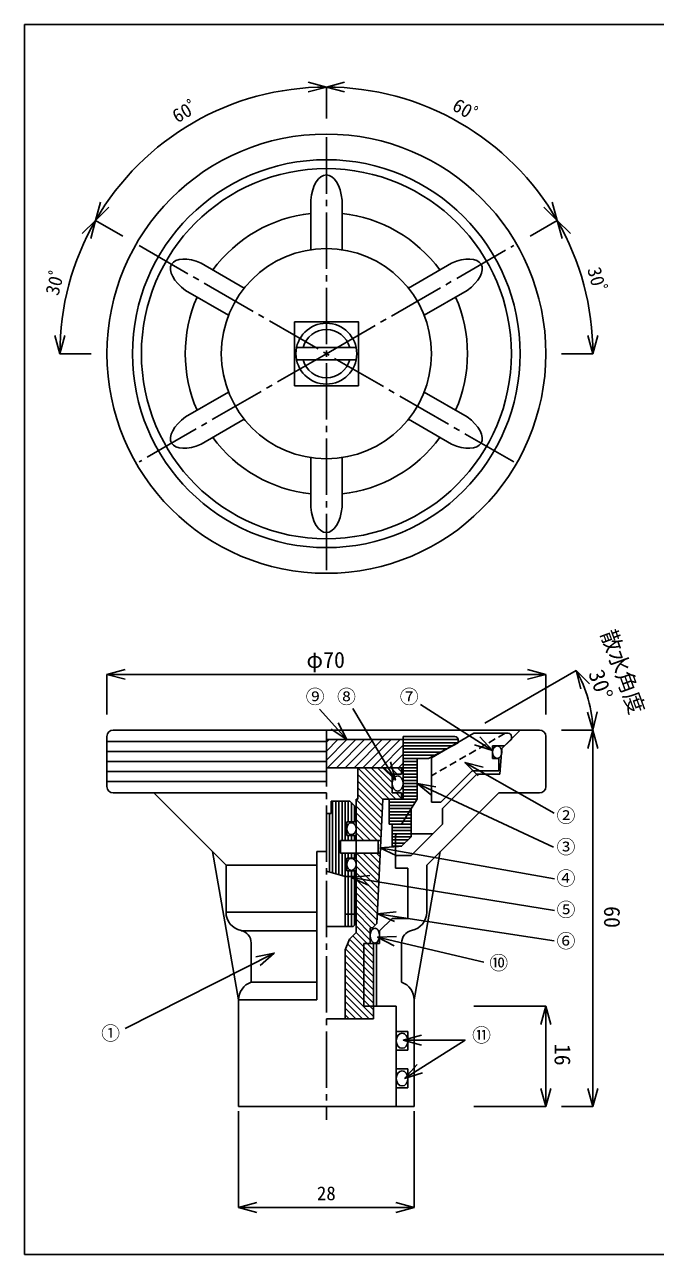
# Model space of a CAD drawing. Units: millimetres on the paper. Extents: x -140 to 140, y -97 to 99.
# Drawn here: x -139.9 to -39.3, y -96.9 to 99.1 of the extents above; entities that cross this region are included whole.
import ezdxf
from ezdxf.enums import TextEntityAlignment as Align

# ---------------------------------------------------------------- set-up
doc = ezdxf.new("R2010")
doc.units = ezdxf.units.MM
doc.linetypes.add('CHAIN2', pattern=[12, 9, -1, 1, -1])
doc.linetypes.add('DASHED1', pattern=[1.8, 1.2, -0.6])
for name, color, linetype in [('0-0_図面枠', 7, 'Continuous'), ('0-1_ノズル', 3, 'Continuous'), ('0-6', 4, 'Continuous')]:
    doc.layers.add(name, color=color, linetype=linetype)
doc.styles.add('ＭＳ ゴシック', font='')
doc.styles.get('ＭＳ ゴシック').set_extended_font_data('MS Gothic')

msp = doc.modelspace()

# ---------------------------------------------------------------- linework, layer by layer
at = {"layer": '0-0_図面枠', "color": 5}
msp.add_line((-139.949, 99.1), (140.051, 99.1), dxfattribs=at)
msp.add_lwpolyline([(-139.949, 99.1), (-139.949, -96.9), (140.051, -96.9), (140.051, 99.1)], dxfattribs=at)
at = {"layer": '0-1_ノズル', "color": 7, "linetype": 'CHAIN2'}
for p, q in [((-91.822, 12.151), (-91.822, 81.151)), ((-91.822, 46.651), (-121.7, 29.401)), ((-61.944, 29.401), (-91.822, 46.651)), ((-91.822, -13.349), (-91.822, -75.476))]:
    msp.add_line(p, q, dxfattribs=at)
at = {"layer": '0-1_ノズル', "color": 7}
for p, q in [((-94.322, 71.136), (-94.322, 63.214)), ((-89.322, 71.136), (-89.322, 63.214)), ((-111.777, 61.059), (-104.915, 57.097)), ((-71.867, 61.059), (-78.728, 57.097)), ((-114.277, 56.729), (-107.415, 52.767)), ((-69.367, 56.729), (-76.228, 52.767)), ((-114.277, 36.574), (-107.415, 40.535)), ((-69.367, 36.574), (-76.228, 40.535)), ((-111.777, 32.244), (-104.915, 36.205)), ((-71.867, 32.244), (-78.728, 36.205)), ((-94.322, 22.166), (-94.322, 30.089)), ((-89.322, 22.166), (-89.322, 30.089)), ((-91.822, -15.149), (-126.822, -15.149)), ((-91.822, -16.749), (-126.822, -16.749)), ((-91.822, -18.349), (-126.822, -18.349)), ((-86.822, -19.349), (-81.822, -24.349)), ((-85.761, -19.349), (-80.761, -24.349)), ((-84.701, -19.349), (-81.322, -22.727)), ((-83.64, -19.349), (-81.313, -21.676)), ((-82.579, -19.349), (-81.322, -20.606)), ((-81.519, -19.349), (-80.519, -20.349)), ((-80.458, -19.349), (-79.822, -19.985)), ((-91.822, -19.949), (-126.822, -19.949)), ((-91.822, -21.549), (-126.822, -21.549)), ((-86.822, -20.409), (-82.825, -24.407)), ((-86.822, -21.47), (-82.873, -25.419)), ((-86.822, -22.531), (-82.921, -26.432)), ((-80.701, -23.349), (-79.822, -24.227)), ((-87.072, -24.402), (-83.017, -28.456)), ((-87.072, -25.463), (-83.066, -29.469)), ((-86.822, -23.591), (-82.969, -27.444)), ((-87.072, -26.523), (-83.114, -30.481)), ((-87.072, -27.584), (-83.707, -30.949)), ((-87.072, -28.645), (-84.768, -30.949)), ((-87.072, -29.705), (-85.828, -30.949)), ((-87.072, -30.766), (-86.889, -30.949)), ((-83.136, -30.949), (-87.072, -30.949)), ((-83.572, -32.949), (-83.572, -30.949)), ((-83.231, -32.949), (-87.072, -32.949)), ((-87.01, -32.949), (-83.403, -36.556)), ((-85.95, -32.949), (-83.355, -35.544)), ((-84.889, -32.949), (-83.307, -34.531)), ((-83.828, -32.949), (-83.259, -33.519)), ((-87.072, -33.948), (-83.451, -37.569)), ((-87.072, -35.009), (-83.5, -38.581)), ((-87.072, -36.069), (-83.548, -39.593)), ((-87.072, -37.13), (-83.596, -40.606)), ((-87.072, -38.191), (-83.644, -41.618)), ((-87.072, -39.251), (-83.692, -42.631)), ((-87.072, -40.312), (-83.741, -43.643)), ((-87.072, -41.373), (-84.032, -44.413)), ((-87.072, -42.433), (-84.656, -44.849)), ((-87.072, -43.494), (-84.822, -45.744)), ((-87.072, -44.555), (-84.822, -46.805)), ((-88.13, -46.678), (-84.322, -50.487)), ((-87.61, -46.137), (-84.322, -49.426)), ((-87.08, -45.607), (-84.322, -48.365)), ((-88.751, -48.178), (-84.322, -52.608)), ((-88.441, -47.428), (-84.322, -51.547)), ((-88.822, -49.169), (-84.322, -53.669)), ((-88.822, -50.229), (-84.322, -54.729)), ((-88.822, -51.29), (-84.322, -55.79)), ((-88.822, -52.351), (-84.322, -56.851)), ((-88.822, -53.411), (-84.322, -57.911)), ((-88.822, -54.472), (-84.322, -58.972)), ((-88.822, -55.533), (-85.006, -59.349)), ((-88.822, -56.593), (-86.066, -59.349)), ((-88.822, -57.654), (-87.127, -59.349)), ((-88.822, -58.715), (-88.188, -59.349)), ((-56.822, -73.349), (-68.322, -73.349))]:
    msp.add_line(p, q, dxfattribs=at)
at = {"layer": '0-1_ノズル'}
for p, q in [((-96.922, 51.751), (-96.922, 41.551)), ((-96.922, 41.551), (-86.722, 41.551)), ((-125.822, -13.349), (-91.822, -13.349)), ((-57.822, -13.349), (-91.822, -13.349)), ((-126.822, -14.349), (-126.822, -22.349)), ((-71.322, -14.349), (-79.572, -14.349)), ((-79.572, -14.349), (-79.572, -24.349)), ((-68.322, -13.849), (-75.072, -17.746)), ((-70.822, -14.849), (-70.822, -15.349)), ((-62.822, -13.849), (-68.322, -13.849)), ((-62.322, -14.849), (-63.432, -15.849)), ((-62.322, -14.349), (-62.322, -14.849)), ((-56.822, -22.349), (-56.822, -14.349)), ((-65.322, -15.849), (-65.322, -17.849)), ((-65.322, -15.849), (-63.432, -15.849)), ((-80.322, -19.349), (-91.822, -19.349)), ((-86.822, -19.349), (-86.822, -24.349)), ((-80.322, -19.349), (-79.822, -19.349)), ((-79.822, -20.349), (-79.822, -19.349)), ((-77.322, -17.849), (-77.322, -24.349)), ((-75.072, -17.746), (-75.072, -24.849)), ((-65.322, -17.849), (-64.322, -17.849)), ((-64.322, -17.849), (-64.322, -19.849)), ((-81.322, -20.349), (-81.322, -23.349)), ((-79.822, -20.349), (-81.322, -20.349)), ((-73.572, -24.849), (-68.572, -19.849)), ((-64.322, -19.849), (-68.572, -19.849)), ((-66.822, -19.849), (-64.322, -19.849)), ((-125.822, -23.349), (-119.322, -23.349)), ((-119.322, -23.349), (-91.822, -23.349)), ((-79.822, -23.349), (-81.322, -23.349)), ((-79.822, -23.349), (-79.822, -24.349)), ((-75.822, -34.849), (-64.322, -23.349)), ((-64.322, -23.349), (-57.822, -23.349)), ((-91.072, -24.649), (-91.072, -26.649)), ((-88.072, -24.649), (-91.072, -24.649)), ((-88.072, -24.649), (-87.072, -25.649)), ((-86.822, -24.349), (-87.072, -24.349)), ((-82.822, -24.349), (-83.765, -44.159)), ((-79.822, -24.349), (-82.822, -24.349)), ((-81.822, -24.349), (-81.822, -28.349)), ((-81.822, -24.349), (-79.572, -24.349)), ((-79.822, -28.349), (-77.322, -24.349)), ((-75.072, -24.849), (-73.572, -24.849)), ((-91.072, -26.649), (-91.822, -26.649)), ((-87.072, -25.649), (-87.072, -27.949)), ((-78.322, -25.949), (-78.322, -30.349)), ((-73.322, -25.849), (-73.322, -28.349)), ((-88.572, -27.949), (-88.572, -30.149)), ((-88.572, -27.949), (-87.072, -27.949)), ((-81.822, -28.349), (-79.822, -28.349)), ((-78.322, -33.349), (-73.322, -28.349)), ((-89.572, -30.949), (-89.572, -32.949)), ((-89.572, -30.949), (-87.072, -30.949)), ((-88.572, -30.149), (-87.072, -30.149)), ((-87.072, -30.149), (-87.072, -30.949)), ((-80.822, -30.349), (-80.822, -33.349)), ((-74.822, -29.849), (-80.322, -29.849)), ((-93.322, -32.674), (-93.322, -56.349)), ((-93.322, -32.674), (-91.822, -32.674)), ((-89.572, -32.949), (-87.072, -32.949)), ((-87.072, -33.749), (-87.072, -32.949)), ((-77.822, -56.349), (-73.647, -32.674)), ((-107.822, -34.849), (-93.322, -34.849)), ((-88.572, -33.749), (-88.572, -35.749)), ((-88.572, -33.749), (-87.072, -33.749)), ((-80.822, -33.349), (-80.822, -35.349)), ((-80.822, -33.349), (-78.322, -33.349)), ((-75.822, -42.349), (-75.822, -34.849)), ((-88.822, -36.649), (-91.822, -35.845)), ((-88.822, -36.649), (-87.072, -36.649)), ((-88.822, -36.649), (-88.822, -44.649)), ((-88.572, -35.749), (-87.072, -35.749)), ((-87.072, -44.149), (-87.072, -35.749)), ((-80.822, -35.349), (-78.822, -35.349)), ((-78.822, -35.349), (-78.822, -43.349)), ((-107.822, -42.349), (-93.322, -42.349)), ((-88.822, -42.649), (-87.072, -42.649)), ((-87.572, -44.649), (-91.822, -44.649)), ((-87.572, -44.649), (-87.072, -44.149)), ((-84.489, -44.849), (-84.822, -44.849)), ((-84.489, -44.849), (-83.765, -44.159)), ((-93.322, -45.349), (-105.422, -45.349)), ((-88.822, -48.349), (-88.115, -46.642)), ((-88.115, -46.642), (-87.072, -45.599)), ((-83.322, -45.349), (-83.322, -47.349)), ((-103.822, -47.248), (-103.822, -53.52)), ((-88.822, -48.349), (-88.822, -59.349)), ((-85.822, -47.349), (-85.822, -57.349)), ((-83.322, -47.349), (-85.822, -47.349)), ((-84.322, -47.349), (-84.322, -59.349)), ((-83.822, -47.349), (-83.822, -57.349)), ((-79.822, -47.248), (-79.822, -53.52)), ((-103.822, -53.52), (-93.322, -53.52)), ((-105.822, -56.349), (-105.822, -73.349)), ((-77.822, -73.349), (-77.822, -56.349)), ((-85.822, -57.349), (-80.672, -57.349)), ((-80.672, -57.349), (-80.672, -73.349)), ((-88.822, -59.349), (-91.822, -59.349)), ((-88.822, -59.349), (-84.322, -59.349)), ((-80.672, -61.349), (-78.822, -61.349)), ((-78.822, -61.349), (-78.822, -64.349)), ((-80.672, -64.349), (-80.672, -67.349)), ((-78.822, -64.349), (-80.672, -64.349)), ((-80.672, -67.349), (-78.822, -67.349)), ((-78.822, -67.349), (-78.822, -70.349)), ((-78.822, -70.349), (-80.672, -70.349)), ((-77.822, -73.349), (-105.822, -73.349))]:
    msp.add_line(p, q, dxfattribs=at)
at = {"layer": '0-1_ノズル', "color": 4}
for p, q in [((-87.076, 47.651), (-96.568, 47.651)), ((-87.076, 45.651), (-96.568, 45.651)), ((-126.822, -4.466), (-123.924, -3.69)), ((-66.544, -12.245), (-51.996, -3.846)), ((-56.822, -4.466), (-59.72, -3.69)), ((-51.996, -3.846), (-49.875, -5.967)), ((-51.996, -3.846), (-51.22, -6.743)), ((-126.822, -4.466), (-56.822, -4.466)), ((-126.822, -4.466), (-123.924, -5.243)), ((-126.822, -4.466), (-126.822, -10.849)), ((-56.822, -4.466), (-59.72, -5.243)), ((-56.822, -4.466), (-56.822, -10.849)), ((-49.322, -13.349), (-50.171, -10.471)), ((-49.322, -13.349), (-48.618, -10.433)), ((-88.557, -14.849), (-89.92, -12.176)), ((-49.322, -13.349), (-54.322, -13.349)), ((-49.322, -13.349), (-54.322, -13.349)), ((-49.322, -13.349), (-50.098, -16.247)), ((-49.322, -73.349), (-49.322, -13.349)), ((-49.322, -13.349), (-48.545, -16.247)), ((-70.822, -14.849), (-79.572, -14.849)), ((-70.822, -15.349), (-79.572, -15.349)), ((-65.324, -16.603), (-67.349, -14.391)), ((-71.762, -15.849), (-79.572, -15.849)), ((-72.703, -16.349), (-79.572, -16.349)), ((-73.643, -16.849), (-79.572, -16.849)), ((-74.583, -17.349), (-79.572, -17.349)), ((-80.8, -21.31), (-81.615, -18.423)), ((-77.322, -17.849), (-79.572, -17.849)), ((-77.322, -18.349), (-79.572, -18.349)), ((-77.322, -18.849), (-79.572, -18.849)), ((-77.322, -19.349), (-79.572, -19.349)), ((-69.721, -18.514), (-67.586, -20.621)), ((-77.322, -19.849), (-79.572, -19.849)), ((-77.322, -20.349), (-79.572, -20.349)), ((-77.322, -20.849), (-79.572, -20.849)), ((-77.322, -21.349), (-79.572, -21.349)), ((-77.322, -21.849), (-79.572, -21.849)), ((-77.322, -22.349), (-79.572, -22.349)), ((-77.322, -22.849), (-79.572, -22.849)), ((-77.322, -23.349), (-79.572, -23.349)), ((-77.322, -21.849), (-75.025, -23.778)), ((-90.822, -24.649), (-90.822, -36.113)), ((-90.322, -24.649), (-90.322, -36.247)), ((-89.822, -24.649), (-89.822, -36.381)), ((-89.322, -24.649), (-89.322, -30.949)), ((-88.822, -24.649), (-88.822, -30.949)), ((-88.322, -24.649), (-88.322, -27.949)), ((-87.822, -24.899), (-87.822, -27.949)), ((-87.322, -25.399), (-87.322, -27.949)), ((-77.634, -24.849), (-81.822, -24.849)), ((-77.947, -25.349), (-81.822, -25.349)), ((-77.322, -23.849), (-79.572, -23.849)), ((-77.322, -24.349), (-79.572, -24.349)), ((-91.322, -26.649), (-91.322, -35.979)), ((-78.259, -25.849), (-81.822, -25.849)), ((-78.322, -26.349), (-81.822, -26.349)), ((-78.322, -26.849), (-81.822, -26.849)), ((-78.322, -27.349), (-81.822, -27.349)), ((-78.322, -27.849), (-81.822, -27.849)), ((-78.322, -28.349), (-81.822, -28.349)), ((-78.322, -28.849), (-81.322, -28.849)), ((-78.322, -29.349), (-81.322, -29.349)), ((-88.322, -30.149), (-88.322, -30.949)), ((-87.822, -30.149), (-87.822, -30.949)), ((-87.322, -30.149), (-87.322, -30.949)), ((-80.322, -29.849), (-81.322, -29.849)), ((-78.322, -30.349), (-81.322, -30.349)), ((-78.822, -30.849), (-81.322, -30.849)), ((-79.322, -31.349), (-81.322, -31.349)), ((-89.322, -32.949), (-89.322, -36.515)), ((-88.822, -32.949), (-88.822, -36.649)), ((-88.322, -32.949), (-88.322, -33.749)), ((-87.822, -32.949), (-87.822, -33.749)), ((-87.322, -32.949), (-87.322, -33.749)), ((-83.29, -32.123), (-80.572, -33.394)), ((-88.322, -35.749), (-88.322, -44.649)), ((-87.859, -36.818), (-85.123, -38.049)), ((-87.822, -35.749), (-87.822, -44.649)), ((-87.322, -35.749), (-87.322, -44.399)), ((-83.692, -42.631), (-80.946, -43.837)), ((-83.652, -46.316), (-81.009, -47.735)), ((-100.144, -48.868), (-103.079, -49.487)), ((-56.822, -57.349), (-68.322, -57.349)), ((-56.822, -57.349), (-57.598, -60.247)), ((-56.822, -73.349), (-56.822, -57.349)), ((-56.822, -57.349), (-56.045, -60.247)), ((-79.572, -62.754), (-76.675, -61.978)), ((-79.572, -62.754), (-76.675, -63.531)), ((-79.364, -68.862), (-77.33, -66.656)), ((-79.364, -68.862), (-76.5, -67.969)), ((-56.822, -73.349), (-57.598, -70.451)), ((-56.822, -73.349), (-56.045, -70.451)), ((-49.322, -73.349), (-50.098, -70.451)), ((-49.322, -73.349), (-48.545, -70.451)), ((-105.822, -89.42), (-105.822, -74.046)), ((-77.822, -89.42), (-77.822, -74.046)), ((-56.822, -73.349), (-68.322, -73.349)), ((-49.322, -73.349), (-54.322, -73.349)), ((-105.822, -89.42), (-102.924, -88.643)), ((-105.822, -89.42), (-77.822, -89.42)), ((-105.822, -89.42), (-102.924, -90.196)), ((-77.822, -89.42), (-80.72, -88.643)), ((-77.822, -89.42), (-80.72, -90.196))]:
    msp.add_line(p, q, dxfattribs=at)
at = {"layer": '0-1_ノズル', "color": 2}
for p, q in [((-79.572, -14.849), (-91.822, -14.849)), ((-88.557, -14.849), (-91.822, -18.114)), ((-89.971, -14.849), (-91.822, -16.699)), ((-91.386, -14.849), (-91.822, -15.285)), ((-87.143, -14.849), (-91.643, -19.349)), ((-85.729, -14.849), (-90.229, -19.349)), ((-84.315, -14.849), (-88.815, -19.349)), ((-82.9, -14.849), (-87.4, -19.349)), ((-81.486, -14.849), (-85.986, -19.349)), ((-80.072, -14.849), (-84.572, -19.349)), ((-79.572, -15.763), (-83.158, -19.349)), ((-79.572, -17.177), (-81.743, -19.349)), ((-79.572, -18.591), (-80.326, -19.345)), ((-79.822, -19.349), (-79.572, -19.349))]:
    msp.add_line(p, q, dxfattribs=at)
at = {"layer": '0-1_ノズル', "color": 7, "linetype": 'DASHED1'}
msp.add_line((-63.322, -13.849), (-75.072, -20.633), dxfattribs=at)
at = {"layer": '0-1_ノズル', "color": 7, "linetype": 'CHAIN2'}
msp.add_lwpolyline([(-121.7, 63.901), (-91.822, 46.651), (-61.944, 63.901)], dxfattribs=at)
at = {"layer": '0-1_ノズル'}
for points in [[(-96.922, 51.751), (-86.722, 51.751), (-86.722, 41.551)], [(-60.907, -13.349), (-63.822, -16.264), (-64.172, -20.349)], [(-70.822, -15.349), (-75.524, -17.849), (-77.322, -17.849)], [(-73.322, -25.849), (-67.822, -20.349), (-64.172, -20.349)], [(-107.822, -42.349), (-107.822, -34.849), (-119.322, -23.349)], [(-87.072, -45.599), (-87.072, -45.345), (-87.072, -24.349)], [(-81.322, -28.349), (-81.322, -31.849), (-79.822, -31.849), (-78.322, -30.349)], [(-93.322, -56.349), (-105.822, -56.349), (-109.996, -32.674)], [(-84.822, -44.849), (-84.822, -47.349), (-84.322, -47.349)], [(-78.822, -43.349), (-81.322, -43.349), (-83.322, -45.349)]]:
    msp.add_lwpolyline(points, dxfattribs=at)
at = {"layer": '0-1_ノズル', "color": 4}
for points in [[(-76.818, -9.272), (-65.324, -16.603), (-68.185, -15.7)], [(-92.928, -9.996), (-88.557, -14.849), (-91.074, -13.215)], [(-87.588, -9.906), (-80.8, -21.31), (-82.95, -19.217)], [(-55.517, -26.59), (-69.721, -18.514), (-66.819, -19.271)], [(-55.589, -31.997), (-77.322, -21.849), (-74.368, -22.371)], [(-55.432, -37.069), (-83.29, -32.123), (-80.301, -31.865)], [(-55.432, -42.077), (-87.859, -36.818), (-84.875, -36.516)], [(-55.477, -46.95), (-83.692, -42.631), (-80.711, -42.302)], [(-66.71, -50.299), (-83.652, -46.316), (-80.654, -46.223)], [(-123.886, -60.921), (-100.144, -48.868), (-102.376, -50.872)], [(-79.572, -62.754), (-69.711, -62.754), (-79.364, -68.862)]]:
    msp.add_lwpolyline(points, dxfattribs=at)
at = {"layer": '0-1_ノズル'}
for radius in [29.5, 16.75]:
    msp.add_circle((-91.822, 46.651), radius, dxfattribs=at)
at = {"layer": '0-1_ノズル', "color": 4}
msp.add_circle((-91.822, 46.651), 4.85, dxfattribs=at)
at = {"layer": '0-1_ノズル'}
for centre, radius, start, end in [((-91.822, 46.651), 22.5, 96.37937, 143.62063), ((-91.822, 46.651), 22.5, 36.37937, 83.62063), ((-91.822, 46.651), 22.5, 156.37937, 203.62063), ((-91.822, 46.651), 22.5, 336.37937, 23.62063), ((-91.822, 46.651), 22.5, 216.37937, 263.62063), ((-91.822, 46.651), 22.5, 276.37937, 323.62063), ((-125.822, -14.349), 1, 90, 180), ((-125.822, -14.349), 1, 90, 180), ((-125.822, -14.349), 1, 90, 180), ((-57.822, -14.349), 1, 0, 90), ((-71.322, -14.849), 0.5, 0, 90), ((-62.822, -14.349), 0.5, 0, 90), ((-125.822, -22.349), 1, 180, 270), ((-57.822, -22.349), 1, 270, 0), ((-80.322, -30.349), 0.5, 90, 180), ((-104.822, -42.349), 3, 180, 258.46304), ((-78.822, -42.349), 3, 281.53696, 0), ((-105.822, -47.248), 2, 0, 78.46304), ((-77.822, -47.248), 2, 101.53696, 180), ((-102.822, -56.349), 3, 109.47122, 180), ((-80.822, -56.349), 3, 0, 70.52878)]:
    msp.add_arc(centre, radius, start, end, dxfattribs=at)
at = {"layer": '0-1_ノズル', "color": 4}
for centre, radius, start, end in [((-91.822, 46.651), 3.85, 15.05465, 164.94535), ((-91.822, 46.651), 3.85, 195.05465, 344.94535), ((-69.322, -13.849), 20.006, 1.4321, 30), ((-69.322, -13.849), 20.006, 1.4321, 30)]:
    msp.add_arc(centre, radius, start, end, dxfattribs=at)
at = {"layer": '0-1_ノズル', "color": 7}
for centre, major_axis in [((-91.822, 70.151), (0, 5)), ((-112.173, 58.401), (-4.33, 2.5)), ((-71.47, 58.401), (4.33, 2.5)), ((-112.173, 34.901), (-4.33, -2.5)), ((-71.47, 34.901), (4.33, -2.5)), ((-91.822, 23.151), (0, -5))]:
    msp.add_ellipse(centre, major_axis=major_axis, ratio=0.51, start_param=4.9107435, end_param=7.6556271, dxfattribs=at)
for centre, major_axis, ratio in [((-64.572, -16.849), (0, 1), 0.75), ((-80.447, -21.849), (0, 1.2), 0.7292), ((-87.822, -29.049), (0, 0.95), 0.7895), ((-87.822, -34.749), (0, 0.95), 0.7895), ((-84.072, -46.099), (0, 1.2), 0.625), ((-79.747, -62.849), (0, 1.2), 0.770833), ((-79.747, -68.849), (0, 1.2), 0.770833)]:
    msp.add_ellipse(centre, major_axis=major_axis, ratio=ratio, dxfattribs=at)
at = {"layer": '0-6'}
for p, q in [((-91.822, 89.151), (-94.72, 89.928)), ((-91.822, 89.151), (-94.72, 88.375)), ((-91.822, 89.151), (-88.924, 89.928)), ((-91.822, 89.151), (-88.924, 88.375)), ((-91.822, 84.151), (-91.822, 89.151)), ((-91.822, 84.151), (-91.822, 89.151)), ((-128.628, 67.901), (-127.852, 70.799)), ((-55.016, 67.901), (-55.792, 70.799)), ((-128.628, 67.901), (-126.507, 70.023)), ((-55.016, 67.901), (-57.137, 70.023)), ((-128.628, 67.901), (-130.749, 65.78)), ((-128.628, 67.901), (-129.404, 65.003)), ((-124.298, 65.401), (-128.628, 67.901)), ((-124.298, 65.401), (-128.628, 67.901)), ((-59.346, 65.401), (-55.016, 67.901)), ((-59.346, 65.401), (-55.016, 67.901)), ((-55.016, 67.901), (-52.894, 65.78)), ((-55.016, 67.901), (-54.239, 65.003)), ((-134.322, 46.651), (-135.098, 49.549)), ((-134.322, 46.651), (-133.545, 49.549)), ((-49.322, 46.651), (-50.098, 49.549)), ((-49.322, 46.651), (-48.545, 49.549)), ((-129.322, 46.651), (-134.322, 46.651)), ((-54.322, 46.651), (-49.322, 46.651))]:
    msp.add_line(p, q, dxfattribs=at)
at = {"layer": '0-6', "color": 3}
for radius in [35, 30.915, 29.5]:
    msp.add_circle((-91.822, 46.651), radius, dxfattribs=at)
at = {"layer": '0-6'}
for start, end in [(90, 150), (30, 90), (150, 180), (360, 30)]:
    msp.add_arc((-91.822, 46.651), 42.5, start, end, dxfattribs=at)

# ---------------------------------------------------------------- texts
at = {"layer": '0-1_ノズル', "color": 7, "style": 'ＭＳ ゴシック'}
for s, rotation, p in [('散水角度', 290, (-48.842, 1.841)), ('30°', 290, (-50.812, -4.539)), ('60', 270, (-48.304, -41.388)), ('16', 270, (-56.201, -63.325))]:
    msp.add_text(s, height=2.566, rotation=rotation, dxfattribs=at).set_placement(p, align=Align.BOTTOM_LEFT)
for s, height, p in [('φ70', 2.566, (-95.004, -4.203)), ('⑨', 2.199, (-95.113, -9.772)), ('⑧', 2.199, (-90.113, -9.772)), ('⑦', 2.199, (-80.113, -9.772)), ('②', 2.199, (-55.108, -28.712)), ('③', 2.199, (-55.108, -33.712)), ('④', 2.199, (-55.108, -38.712)), ('⑤', 2.199, (-55.108, -43.712)), ('⑥', 2.199, (-55.108, -48.712)), ('⑩', 2.199, (-65.833, -52.198)), ('①', 2.199, (-127.734, -63.412)), ('⑪', 2.199, (-68.578, -63.712)), ('28', 2.199, (-93.322, -88.92))]:
    msp.add_text(s, height=height, dxfattribs=at).set_placement(p, align=Align.BOTTOM_LEFT)
at = {"layer": '0-6', "color": 7, "style": 'ＭＳ ゴシック'}
for s, rotation, p in [('60ﾟ', 30, (-115.27, 82.765)), ('60ﾟ', 330, (-72.27, 85.015)), ('30ﾟ', 75, (-133.939, 55.607)), ('30ﾟ', 285, (-50.869, 59.954))]:
    msp.add_text(s, height=2.199, rotation=rotation, dxfattribs=at).set_placement(p, align=Align.BOTTOM_LEFT)

doc.saveas('drawing.dxf')
